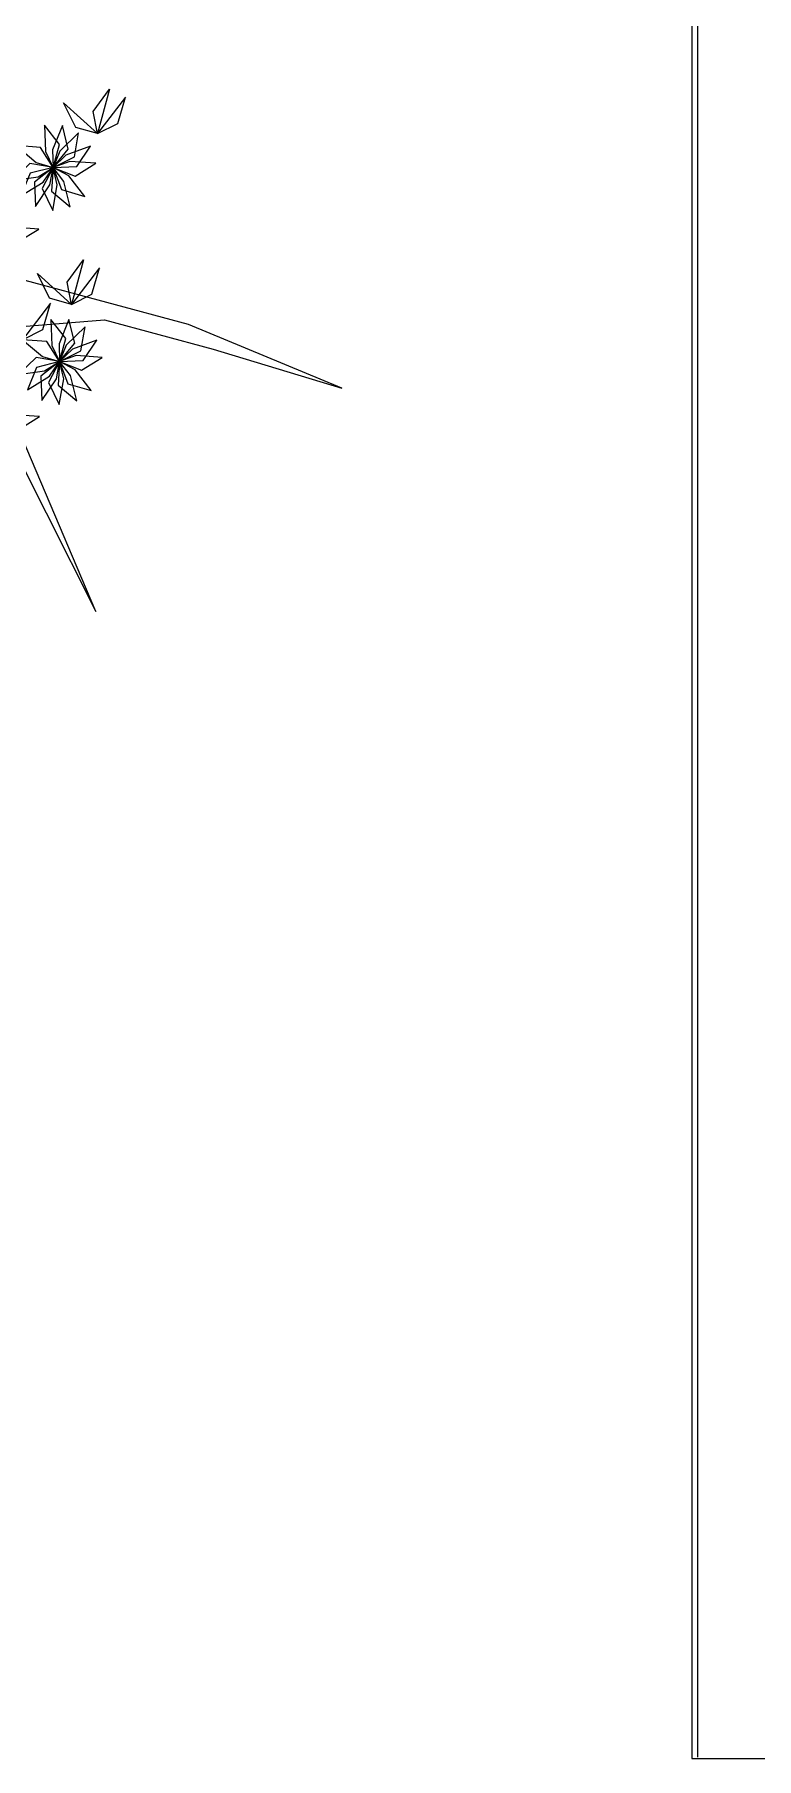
# Model space of a CAD drawing. Header units: inches. Extents: x -422522 to 22891, y -2973 to 414515.
# Drawn here: x 16956.6 to 17050.8, y 7745.4 to 7970.2 of the extents above; entities that cross this region are included whole.
import ezdxf

# ---------------------------------------------------------------- set-up
doc = ezdxf.new("R2010")
doc.units = ezdxf.units.IN
doc.header["$MEASUREMENT"] = 0
doc.layers.add('ARREDAMENTO', color=8, linetype='Continuous', lineweight=13)

msp = doc.modelspace()

# ---------------------------------------------------------------- linework, layer by layer
at = {"layer": 'ARREDAMENTO'}
for p, q in [((17042.3983, 8095.37692), (17042.3983, 7745.37692)), ((17043.09654, 8095.54615), (17043.09654, 7745.54615)), ((17042.3983, 7745.37692), (18348.86395, 7745.37692))]:
    msp.add_line(p, q, dxfattribs=at)
at = {"layer": 'ARREDAMENTO', "lineweight": 0}
for points in [[(16964.82504, 7957.27815), (16961.97249, 7958.08489), (16960.37294, 7961.29726), (16964.82504, 7957.27815)], [(16964.82504, 7957.27815), (16964.24011, 7960.18431), (16966.36751, 7963.0743), (16964.82504, 7957.27815)], [(16964.82504, 7957.27815), (16967.47886, 7958.5992), (16968.45585, 7962.05222), (16964.82504, 7957.27815)], [(16957.90701, 7958.36223), (16958.02614, 7954.95588), (16959.03008, 7952.87916), (16959.85976, 7955.84995), (16957.90701, 7958.36223)], [(16960.23757, 7958.34326), (16958.96092, 7955.18295), (16959.03338, 7952.87743), (16960.99967, 7955.25392), (16960.23757, 7958.34326)], [(16962.35894, 7957.378), (16959.90724, 7955.01018), (16959.0357, 7952.87451), (16961.79859, 7954.24578), (16962.35894, 7957.378)], [(16954.19666, 7955.71238), (16956.80779, 7953.52162), (16959.02285, 7952.8781), (16957.37029, 7955.48252), (16954.19666, 7955.71238)], [(16963.90429, 7955.63336), (16960.70147, 7954.46744), (16959.03663, 7952.87089), (16962.1184, 7952.99985), (16963.90429, 7955.63336)], [(16953.68317, 7951.18196), (16957.05841, 7951.6565), (16959.01881, 7952.87202), (16955.97757, 7953.38662), (16953.68317, 7951.18196)], [(16954.83203, 7949.15415), (16957.72245, 7950.96049), (16959.01897, 7952.86829), (16956.03135, 7952.10142), (16954.83203, 7949.15415)], [(16956.70634, 7947.76893), (16958.61217, 7950.59475), (16959.02063, 7952.86495), (16956.60321, 7950.9492), (16956.70634, 7947.76893)], [(16958.98204, 7947.26582), (16959.57373, 7950.6225), (16959.0235, 7952.86257), (16957.59429, 7950.1292), (16958.98204, 7947.26582)], [(16961.26562, 7947.73181), (16960.44087, 7951.03896), (16959.0271, 7952.86156), (16958.83321, 7949.78319), (16961.26562, 7947.73181)], [(16963.16224, 7949.08633), (16961.06366, 7951.77211), (16959.03079, 7952.86211), (16960.10575, 7949.97101), (16963.16224, 7949.08633)], [(16964.60643, 7953.411), (16961.20629, 7953.64858), (16959.03601, 7952.86722), (16961.9038, 7951.73155), (16964.60643, 7953.411)], [(16957.14365, 7944.83898), (16953.7435, 7945.07657), (16951.57322, 7944.2952), (16954.44101, 7943.15954), (16957.14365, 7944.83898)], [(16961.42717, 7935.01081), (16958.57461, 7935.81755), (16956.97506, 7939.02993), (16961.42717, 7935.01081)], [(16961.42717, 7935.01081), (16960.84223, 7937.91697), (16962.96963, 7940.80696), (16961.42717, 7935.01081)], [(16961.42717, 7935.01081), (16964.08098, 7936.33186), (16965.05798, 7939.78488), (16961.42717, 7935.01081)], [(16955.03533, 7930.4064), (16957.68915, 7931.72745), (16958.66614, 7935.18047), (16955.03533, 7930.4064)], [(16958.74568, 7933.05625), (16958.86481, 7929.64989), (16959.86875, 7927.57318), (16960.69843, 7930.54397), (16958.74568, 7933.05625)], [(16961.07625, 7933.03727), (16959.79959, 7929.87696), (16959.87206, 7927.57145), (16961.83834, 7929.94794), (16961.07625, 7933.03727)], [(16963.19761, 7932.07202), (16960.74591, 7929.70419), (16959.87438, 7927.56852), (16962.63727, 7928.9398), (16963.19761, 7932.07202)], [(16955.03533, 7930.4064), (16957.64646, 7928.21563), (16959.86153, 7927.57211), (16958.20897, 7930.17653), (16955.03533, 7930.4064)], [(16964.74297, 7930.32737), (16961.54014, 7929.16145), (16959.8753, 7927.56491), (16962.95708, 7927.69386), (16964.74297, 7930.32737)], [(16954.52185, 7925.87598), (16957.89709, 7926.35052), (16959.85749, 7927.56603), (16956.81625, 7928.08063), (16954.52185, 7925.87598)], [(16965.44511, 7928.10501), (16962.04496, 7928.34259), (16959.87468, 7927.56123), (16962.74247, 7926.42556), (16965.44511, 7928.10501)], [(16955.6707, 7923.84816), (16958.56112, 7925.65451), (16959.85764, 7927.5623), (16956.87002, 7926.79543), (16955.6707, 7923.84816)], [(16957.54502, 7922.46294), (16959.45084, 7925.28876), (16959.8593, 7927.55896), (16957.44189, 7925.64321), (16957.54502, 7922.46294)], [(16959.82071, 7921.95983), (16960.4124, 7925.31651), (16959.86218, 7927.55658), (16958.43296, 7924.82321), (16959.82071, 7921.95983)], [(16962.10429, 7922.42582), (16961.27955, 7925.73297), (16959.86577, 7927.55558), (16959.67188, 7924.4772), (16962.10429, 7922.42582)], [(16964.00091, 7923.78035), (16961.90233, 7926.46612), (16959.86946, 7927.55612), (16960.94442, 7924.66503), (16964.00091, 7923.78035)], [(16957.2493, 7920.37269), (16953.84916, 7920.61028), (16951.67888, 7919.82891), (16954.54667, 7918.69324), (16957.2493, 7920.37269)]]:
    msp.add_lwpolyline(points, dxfattribs=at)
at = {"layer": 'ARREDAMENTO', "linetype": 'Continuous', "lineweight": 0}
msp.add_lwpolyline([(16945.09251, 7933.55223), (16964.58333, 7894.93994), (16948.96851, 7931.63274), (16965.72753, 7932.98659), (16979.92719, 7929.17234), (16996.71085, 7924.07844), (16976.69104, 7932.38385), (16955.39155, 7938.10522)], dxfattribs=at)

doc.saveas('drawing.dxf')
